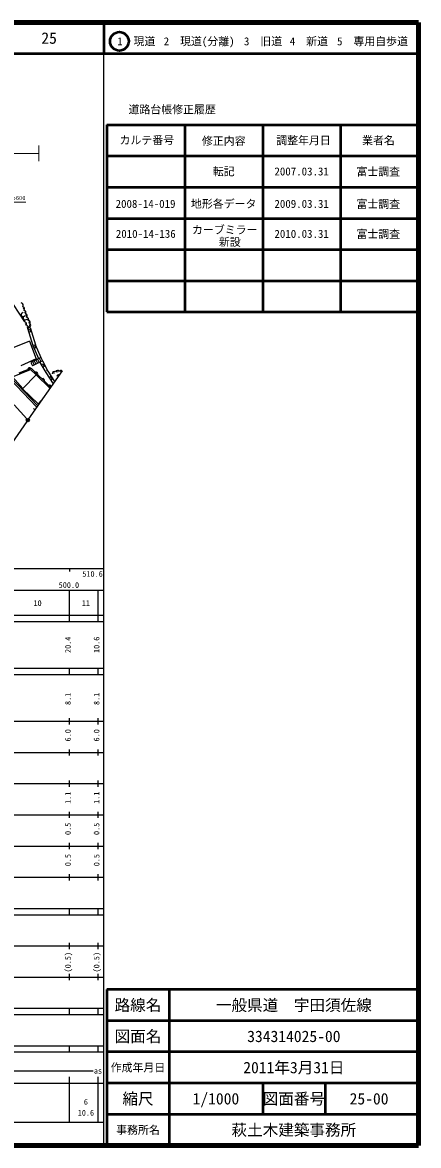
# Model space of a CAD drawing. Units: millimetres, scale not verified. Extents: x 40000 to 680000, y 20000 to 380000.
# Drawn here: x 552944 to 680000, y 20000 to 380000 of the extents above; entities that cross this region are included whole.
import ezdxf
from ezdxf.enums import TextEntityAlignment as Align

# ---------------------------------------------------------------- set-up
doc = ezdxf.new("R2010")
doc.units = ezdxf.units.MM
doc.header["$LTSCALE"] = 1000
doc.header["$PDMODE"] = 32
doc.header["$PDSIZE"] = 500
doc.linetypes.add('CHAIN', pattern=[18.5, 12, -1.5, 3.5, -1.5])
for name, color, linetype, lineweight in [('M-BGD', 7, 'Continuous', 25), ('M-BMK', 2, 'CHAIN', 13), ('M-BMK-SRVR', 3, 'Continuous', 25), ('M-STR-HTXT', 7, 'Continuous', 13), ('M-TTL', 2, 'Continuous', 140), ('M-TTL-BAND', 7, 'Continuous', 25), ('M-TTL-FRAM', 2, 'Continuous', 50), ('M-TTL-LINE', 7, 'Continuous', 50)]:
    doc.layers.add(name, color=color, linetype=linetype, lineweight=lineweight)
doc.layers.add('M-OTRS', color=6, linetype='Continuous')
doc.layers.add('M-TTL-TXT', color=7, linetype='Continuous')
doc.styles.add('ＭＳ ゴシック', font='')
doc.styles.get('ＭＳ ゴシック').set_extended_font_data('MS Gothic')

msp = doc.modelspace()

# ---------------------------------------------------------------- linework, layer by layer
at = {"layer": 'M-BGD'}
for p, q in [((549999, 289582), (553614, 284041)), ((553181, 288492), (553346, 288052)), ((552830, 286896), (553144, 287087)), ((553477, 285827), (553807, 286026)), ((553595, 287389), (553747, 286980)), ((553996, 286288), (554161, 285812)), ((554124, 284757), (554410, 284931)), ((554442, 285082), (554651, 284685)), ((553817, 283606), (554003, 283208)), ((554331, 282505), (554517, 282108)), ((554604, 281983), (555368, 282220)), ((554604, 281983), (556325, 276447)), ((554727, 281586), (555205, 281734)), ((554981, 284086), (555142, 283721)), ((555252, 283124), (555186, 282731)), ((555205, 281734), (555502, 280779)), ((555368, 282220), (557089, 276684)), ((555177, 277792), (550202, 275854)), ((555502, 280779), (555024, 280631)), ((555177, 277792), (557345, 272162)), ((556325, 276447), (556784, 276645)), ((556325, 276447), (558107, 272315)), ((557180, 275726), (556721, 275528)), ((556784, 276645), (557180, 275726)), ((557059, 276763), (558841, 272632)), ((557345, 272162), (552465, 269978)), ((558841, 272632), (555628, 271008)), ((555628, 271008), (556169, 269937)), ((556164, 271279), (556705, 270208)), ((559382, 271560), (556169, 269937)), ((556699, 271549), (557240, 270478)), ((557235, 271820), (557776, 270749)), ((557770, 272090), (558311, 271019)), ((558306, 272361), (558847, 271290)), ((558533, 271031), (560438, 267745)), ((558841, 272632), (559382, 271560)), ((559000, 270334), (559433, 270584)), ((559382, 271560), (561106, 268185)), ((559433, 270584), (559934, 269719)), ((546713, 268049), (557482, 256784)), ((547074, 268394), (557843, 257129)), ((549729, 266361), (555512, 268766)), ((551907, 267688), (555767, 269198)), ((553080, 262708), (557297, 267055)), ((565670, 268379), (554930, 252929)), ((555512, 268766), (557297, 267055)), ((555767, 269198), (561982, 263058)), ((557297, 267055), (561755, 262731)), ((559934, 269719), (559502, 269468)), ((560438, 267745), (562773, 264200)), ((561106, 268185), (563265, 264909)), ((561482, 266196), (561899, 266471)), ((561899, 266471), (562449, 265636)), ((562879, 267614), (563275, 267832)), ((563938, 268061), (564442, 268144)), ((564315, 266646), (564497, 266687)), ((565179, 268133), (565456, 268071)), ((549729, 266361), (553080, 262708)), ((562449, 265636), (562032, 265361)), ((552948, 262571), (557951, 257718)), ((556438, 256300), (556957, 255808)), ((557495, 256770), (557572, 256695)), ((557843, 257129), (557861, 257112)), ((557951, 257718), (559108, 258912)), ((557951, 257718), (558148, 257527)), ((554360, 252109), (544075, 237313))]:
    msp.add_line(p, q, dxfattribs=at)
msp.add_circle((560891, 268435), 75, dxfattribs=at)
for centre, radius, start, end in [((552431, 289356), 784, 321.34573, 78.77073), ((552957, 288176), 695, 317.97936, 82.88952), ((553153, 286361), 625, 121.17784, 301.17784), ((553800, 285292), 625, 121.17784, 301.17784), ((553442, 287088), 624, 313.63255, 87.05767), ((553742, 285907), 741, 318.50299, 79.89838), ((554290, 284759), 657, 324.41082, 89.3883), ((553609, 283369), 672, 320.43358, 89.63998), ((554124, 282268), 672, 320.43358, 89.63998), ((554920, 283855), 530, 305.21789, 100.38836), ((555078, 282915), 528, 265.52757, 73.69406), ((555220, 268827), 521, 37.62961, 185.1092), ((557340, 267439), 521, 331.61145, 119.09104), ((563173, 267470), 651, 49.45081, 187.0743), ((564253, 267818), 673, 30.67265, 167.46172), ((564575, 266440), 638, 73.9962, 170.09756), ((565352, 267878), 593, 57.65902, 151.4666), ((559474, 265330), 521, 331.61145, 119.09104), ((561609, 263222), 521, 5.1068, 119.09104)]:
    msp.add_arc(centre, radius, start, end, dxfattribs=at)
at = {"layer": 'M-BMK'}
msp.add_line((550333, 257481), (554354, 252894), dxfattribs=at)
at = {"layer": 'M-BMK-SRVR'}
msp.add_circle((554667, 252504), 500, dxfattribs=at)
at = {"layer": 'M-OTRS'}
msp.add_point((554651, 252489), dxfattribs=at)
at = {"layer": 'M-STR-HTXT'}
for p, q in [((558148, 335522), (558148, 340522)), ((536058, 338022), (558148, 338022))]:
    msp.add_line(p, q, dxfattribs=at)
msp.add_lwpolyline([(525390, 296587), (539077, 322402), (554077, 322402)], dxfattribs=at)
at = {"layer": 'M-TTL'}
for p, q in [((680000, 380000), (40000, 380000)), ((680000, 20000), (680000, 380000)), ((40000, 20000), (680000, 20000))]:
    msp.add_line(p, q, dxfattribs=at)
at = {"layer": 'M-TTL-BAND'}
for p, q in [((579000, 20000), (579000, 370000)), ((40000, 205000), (579000, 205000)), ((568000, 205000), (568000, 204000)), ((68000, 198000), (579000, 198000)), ((568000, 188000), (568000, 198000)), ((577184, 188000), (577184, 198000)), ((40000, 190000), (579000, 190000)), ((40000, 188000), (579000, 188000)), ((40000, 173000), (579000, 173000)), ((568000, 171000), (568000, 173000)), ((577184, 171000), (577184, 173000)), ((40000, 171000), (579000, 171000)), ((40000, 156000), (579000, 156000)), ((568000, 155000), (568000, 157000)), ((577184, 155000), (577184, 157000)), ((46000, 146000), (579000, 146000)), ((568000, 145000), (568000, 147000)), ((577184, 145000), (577184, 147000)), ((568000, 135000), (568000, 137000)), ((577184, 135000), (577184, 137000)), ((52000, 136000), (579000, 136000)), ((46000, 126000), (579000, 126000)), ((568000, 125000), (568000, 127000)), ((577184, 125000), (577184, 127000)), ((52000, 116000), (579000, 116000)), ((568000, 115000), (568000, 117000)), ((577184, 115000), (577184, 117000)), ((46000, 106000), (579000, 106000)), ((568000, 105000), (568000, 107000)), ((577184, 105000), (577184, 107000)), ((40000, 96000), (579000, 96000)), ((40000, 94000), (579000, 94000)), ((568000, 94000), (568000, 96000)), ((577184, 94000), (577184, 96000)), ((49000, 84000), (579000, 84000)), ((568000, 83000), (568000, 85000)), ((577184, 83000), (577184, 85000)), ((40000, 74000), (579000, 74000)), ((568000, 73000), (568000, 75000)), ((577184, 73000), (577184, 75000)), ((40000, 64000), (579000, 64000)), ((40000, 62000), (579000, 62000)), ((568000, 62000), (568000, 64000)), ((577184, 62000), (577184, 64000)), ((40000, 52000), (579000, 52000)), ((568000, 50000), (568000, 52000)), ((577184, 50000), (577184, 52000)), ((40000, 50000), (579000, 50000)), ((71000, 44000), (575600, 44000)), ((40000, 40000), (579000, 40000)), ((568000, 27500), (568000, 42000)), ((577184, 27500), (577184, 42000)), ((68000, 27500), (579000, 27500))]:
    msp.add_line(p, q, dxfattribs=at)
at = {"layer": 'M-TTL-FRAM'}
for p, q in [((580000, 347197), (580000, 287197)), ((580000, 347197), (680000, 347197)), ((580000, 287197), (680000, 287197)), ((680000, 70000), (580000, 70000)), ((580000, 70000), (580000, 20000))]:
    msp.add_line(p, q, dxfattribs=at)
at = {"layer": 'M-TTL-LINE'}
for p, q in [((579000, 380000), (579000, 370000)), ((40000, 370000), (680000, 370000)), ((605000, 347197), (605000, 287197)), ((630000, 347197), (630000, 287197)), ((655000, 347197), (655000, 287197)), ((580000, 337197), (680000, 337197)), ((580000, 327197), (680000, 327197)), ((580000, 317197), (680000, 317197)), ((580000, 307197), (680000, 307197)), ((580000, 297197), (680000, 297197)), ((600000, 70000), (600000, 20000)), ((680000, 60000), (580000, 60000)), ((680000, 50000), (580000, 50000)), ((680000, 40000), (580000, 40000)), ((630000, 40000), (630000, 30000)), ((650000, 40000), (650000, 30000)), ((680000, 30000), (580000, 30000))]:
    msp.add_line(p, q, dxfattribs=at)
msp.add_circle((584031, 373958), 3000, dxfattribs=at)

# ---------------------------------------------------------------- texts
at = {"layer": 'M-STR-HTXT', "style": 'ＭＳ ゴシック', "width": 1.1}
msp.add_text('ヒュ－ム管φ600', height=1320, dxfattribs=at).set_placement((539077, 324402), align=Align.TOP_LEFT)
at = {"layer": 'M-TTL-BAND', "style": 'ＭＳ ゴシック'}
for s, p in [('510.6', (575441, 201769)), ('500.0', (567844, 198195)), ('10', (557800, 192405)), ('11', (573300, 192405)), ('as', (577184, 42500)), ('6', (573300, 32523)), ('10.6', (573300, 29033))]:
    msp.add_text(s, height=1833, dxfattribs=at).set_placement(p, align=Align.BOTTOM_CENTER)
for s, p in [('20.4', (569000, 180500)), ('10.6', (578184, 180500)), ('8.1', (569000, 163174)), ('8.1', (578184, 163174)), ('6.0', (569000, 151500)), ('6.0', (578184, 151500)), ('1.1', (569000, 131500)), ('1.1', (578184, 131500)), ('0.5', (569000, 121500)), ('0.5', (578184, 121500)), ('0.5', (569000, 111500)), ('0.5', (578184, 111500)), ('(0.5)', (569000, 78764)), ('(0.5)', (578184, 78764))]:
    msp.add_text(s, height=1833, rotation=90, dxfattribs=at).set_placement(p, align=Align.BOTTOM_CENTER)
at = {"layer": 'M-TTL-TXT', "style": 'ＭＳ ゴシック'}
for s, height, p in [('25', 3666, (561497, 375000)), ('1\u3000現道', 2566, (589448, 373958)), ('2\u3000現道(分離)', 2566, (609619, 373958)), ('3\u3000旧道', 2566, (630121, 373958)), ('4\u3000新道', 2566, (644824, 373958)), ('5\u3000専用自歩道', 2566, (665228, 373958)), ('道路台帳修正履歴', 2566, (600968, 352113)), ('カルテ番号', 2566, (592839, 342277)), ('修正内容', 2566, (617509, 342023)), ('調整年月日', 2566, (643089, 342197)), ('業者名', 2566, (667134, 342197)), ('転記', 2566, (617500, 332245)), ('2007.03.31', 2566, (642500, 332245)), ('富士調査', 2566, (667077, 332189)), ('2008-14-019', 2566, (592436, 321859)), ('地形各データ', 2566, (617500, 321859)), ('2009.03.31', 2566, (642500, 321859)), ('富士調査', 2566, (667077, 321802)), ('2010-14-136', 2566, (592500, 312245)), ('カーブミラー', 2566, (617834, 313514)), ('2010.03.31', 2566, (642500, 312245)), ('富士調査', 2566, (667077, 312189)), ('新設', 2566, (619457, 309636)), ('路線名', 3666, (590000, 65000)), ('路線名', 3666, (590000, 65000)), ('一般県道\u3000宇田須佐線', 3666, (640000, 65000)), ('図面名', 3666, (590000, 55000)), ('図面名', 3666, (590000, 55000)), ('334314025-00', 3666, (640000, 55000)), ('2011年3月31日', 3666, (640000, 45000)), ('作成年月日', 2566, (590000, 45000)), ('作成年月日', 2566, (590000, 45000)), ('縮尺', 3666, (590000, 35000)), ('縮尺', 3666, (590000, 35000)), ('1/1000', 3666, (615000, 35000)), ('図面番号', 3666, (640000, 35000)), ('図面番号', 3666, (640000, 35000)), ('25-00', 3666, (664125, 35000)), ('事務所名', 2566, (590000, 25000)), ('事務所名', 2566, (590000, 25000)), ('萩土木建築事務所', 3666, (640000, 25000))]:
    msp.add_text(s, height=height, dxfattribs=at).set_placement(p, align=Align.MIDDLE_CENTER)

doc.saveas('drawing.dxf')
